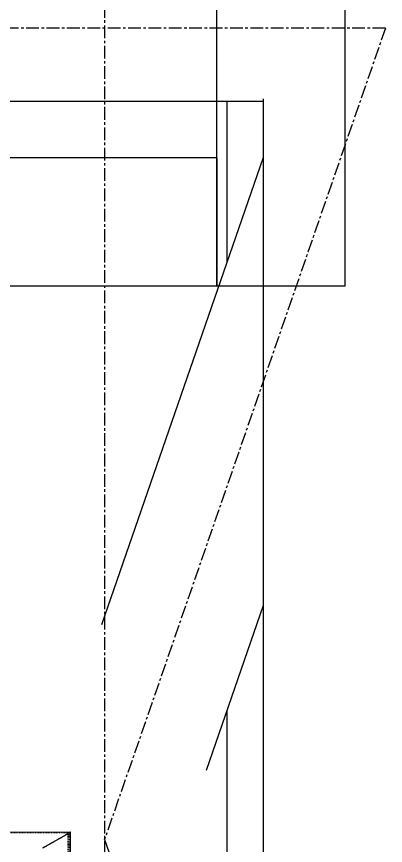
# Model space of a CAD drawing. Header units: millimetres. Extents: x 5143 to 30813, y 232 to 21408.
# Drawn here: x 12140 to 12370, y 19522 to 20038 of the extents above; entities that cross this region are included whole.
import ezdxf

# ---------------------------------------------------------------- set-up
doc = ezdxf.new("R2010")
doc.units = ezdxf.units.MM
doc.header["$LTSCALE"] = 0.25
for name, pattern in [('CENTER', [50.8, 31.75, -6.35, 6.35, -6.35]), ('HIDDEN', [9.525, 6.35, -3.175]), ('XKITLINE00', [0]), ('XKITLINE02', [4, 2, -2])]:
    doc.linetypes.add(name, pattern=pattern)

msp = doc.modelspace()

# ---------------------------------------------------------------- linework, layer by layer
at = {"color": 4, "linetype": 'XKITLINE00'}
for p, q in [((12265, 19950.27), (12265, 20442.33)), ((12265, 19950.27), (12265, 20236.35)), ((12265, 19870.28), (12265, 20236.35)), ((12345, 19870.28), (12345, 20160.09)), ((12265, 19950.27), (11945, 19950.27)), ((12265, 19950.27), (12118.8, 19950.27)), ((12265, 19950.27), (12118.8, 19950.27)), ((12265, 19950.27), (12265, 19870.27)), ((12265, 19870.27), (12091.2, 19870.27)), ((12345, 19870.28), (12265, 19870.28))]:
    msp.add_line(p, q, dxfattribs=at)
at = {"color": 8, "linetype": 'CENTER'}
for p, q in [((12195, 20197.81), (12195, 18543.85)), ((12370, 20030.97), (11840, 20030.97)), ((12370, 20030.97), (12195, 19525.62)), ((12195, 19525.62), (12370, 19020.27))]:
    msp.add_line(p, q, dxfattribs=at)
at = {"color": 8, "linetype": 'XKITLINE00'}
for p, q in [((12293.8, 19986.9), (12293.8, 19282.77)), ((12293.8, 19985.33), (11916.2, 19985.33)), ((12271.2, 19985.39), (12271.2, 19885.19)), ((12293.8, 19950.45), (12193.01, 19659.41)), ((12293.8, 19671.41), (12258.22, 19568.68)), ((12271.2, 19606.15), (12271.2, 19445.14))]:
    msp.add_line(p, q, dxfattribs=at)
at = {"color": 241, "linetype": 'HIDDEN'}
msp.add_line((12265, 19870.28), (12265, 19870.28), dxfattribs=at)
at = {"color": 3, "linetype": 'XKITLINE02'}
for p, q in [((12173.16, 19529.87), (11855.23, 19529.85)), ((12171.78, 19529.08), (12156.28, 19520.22)), ((12173.69, 19530.17), (12171.1, 19528.68)), ((12172.31, 19342.25), (12172.31, 19529.38)), ((12172.84, 19341.44), (12172.84, 19529.68))]:
    msp.add_line(p, q, dxfattribs=at)
at = {"color": 7, "linetype": 'XKITLINE00'}
for p, q in [((12173.69, 19530.17), (12128.4, 19530.16)), ((12171.1, 19528.68), (12156.28, 19520.22)), ((12173.69, 19530.17), (12171.1, 19528.68)), ((12173.69, 19443.79), (12173.69, 19530.17))]:
    msp.add_line(p, q, dxfattribs=at)
at = {"color": 8, "linetype": 'XKITLINE00'}
for centre in [(12370, 20030.97), (12370, 20030.97), (12195, 19525.62), (12195, 19525.62)]:
    msp.add_circle(centre, 0.05, dxfattribs=at)

doc.saveas('drawing.dxf')
